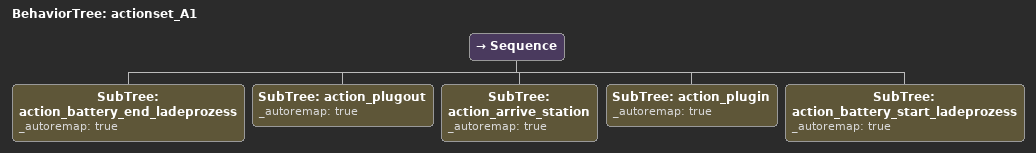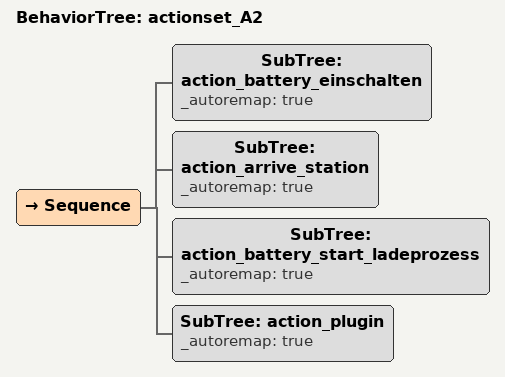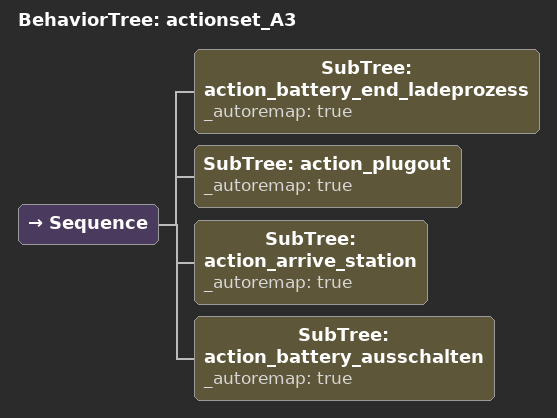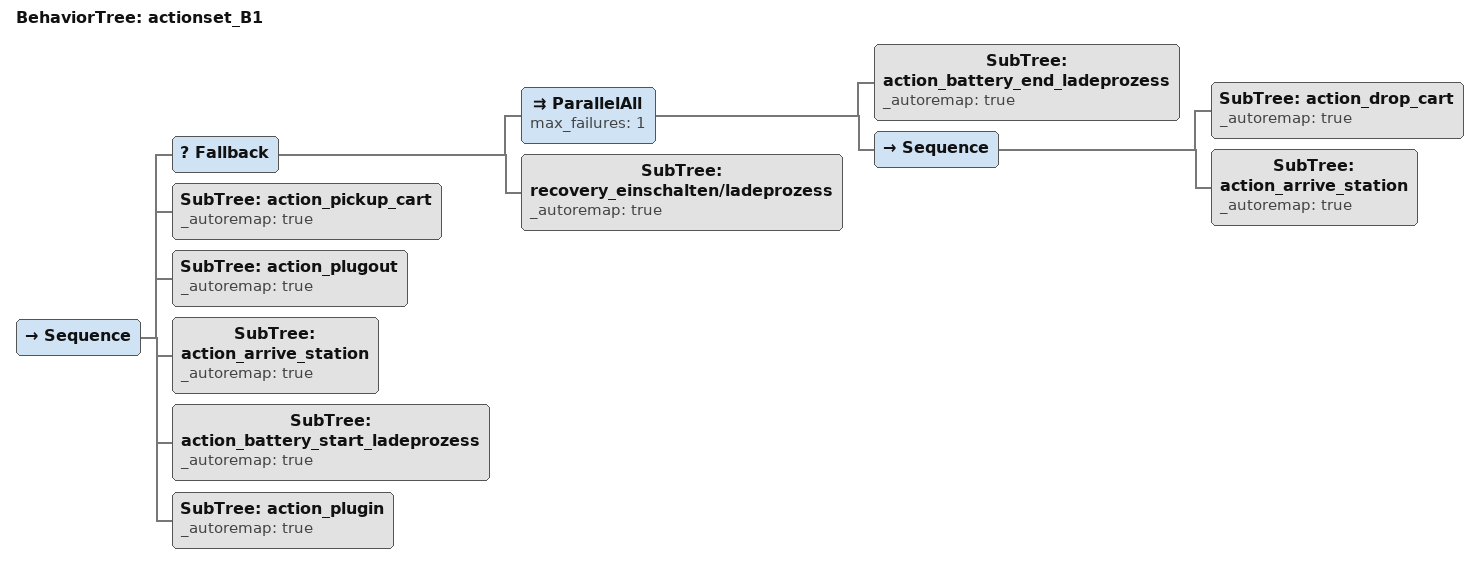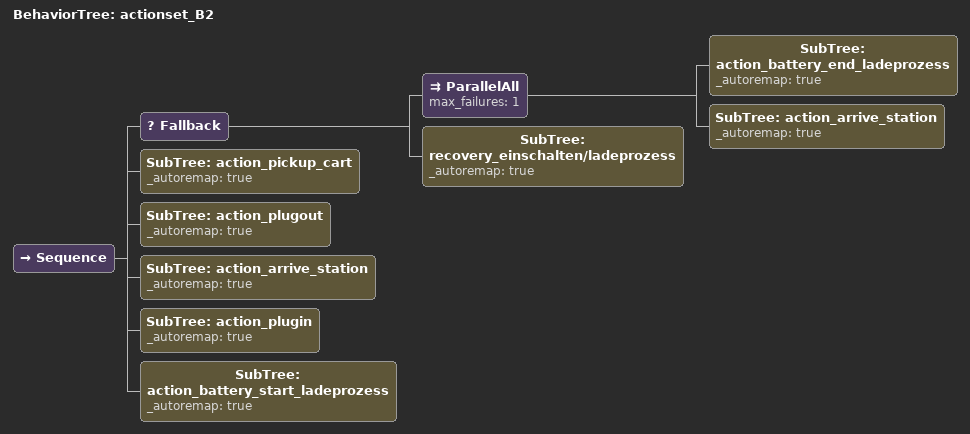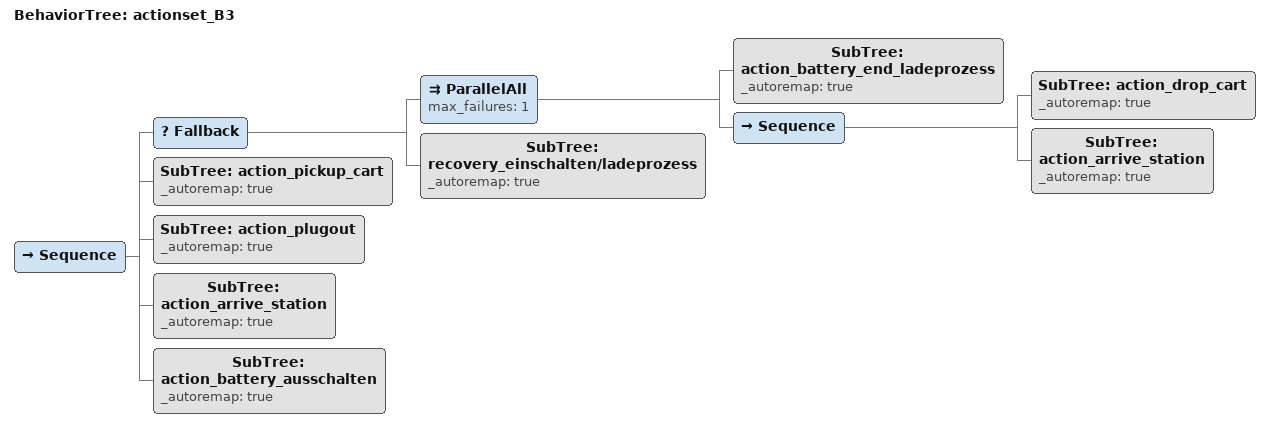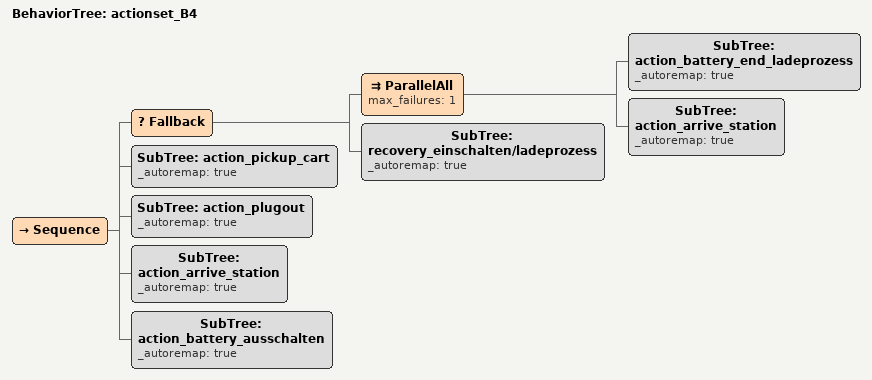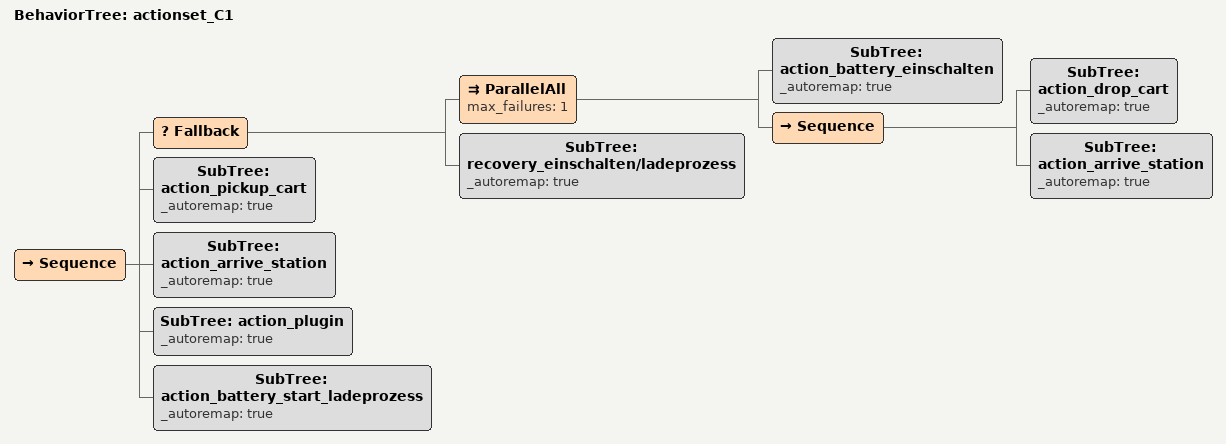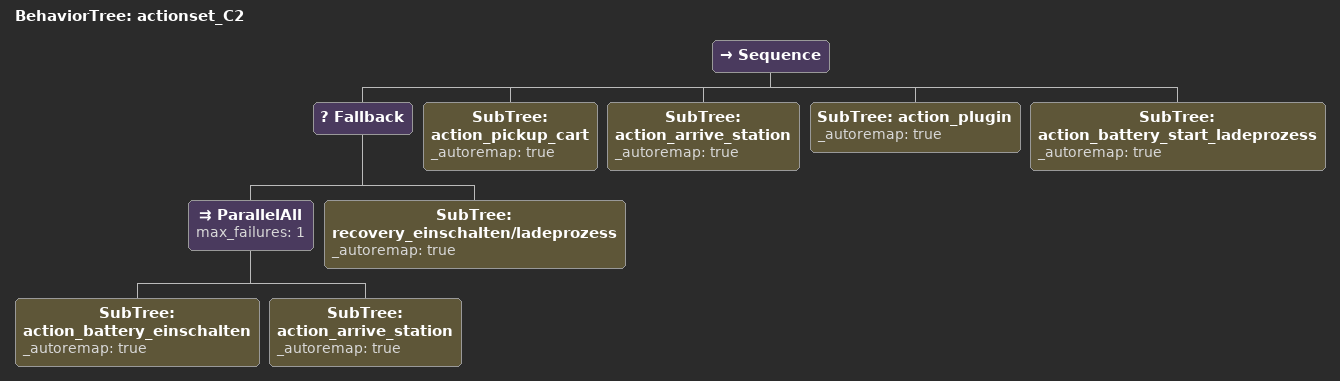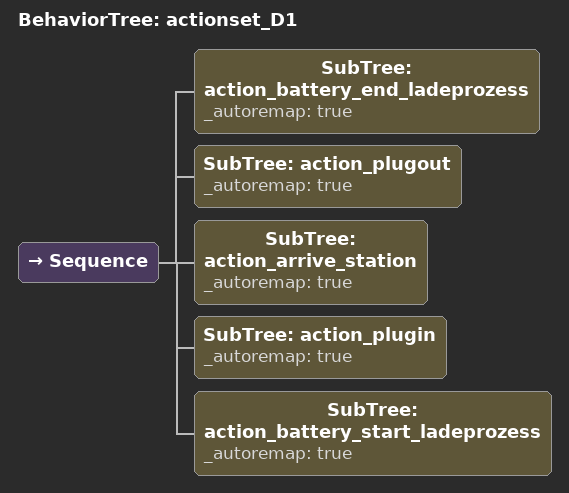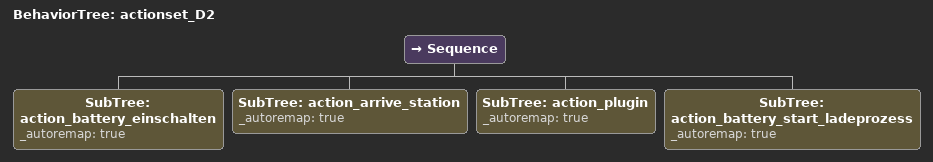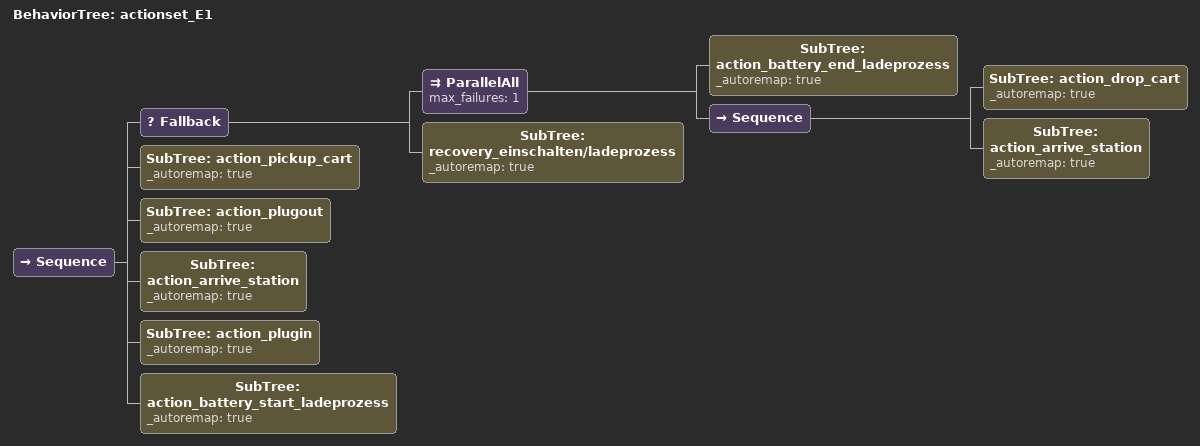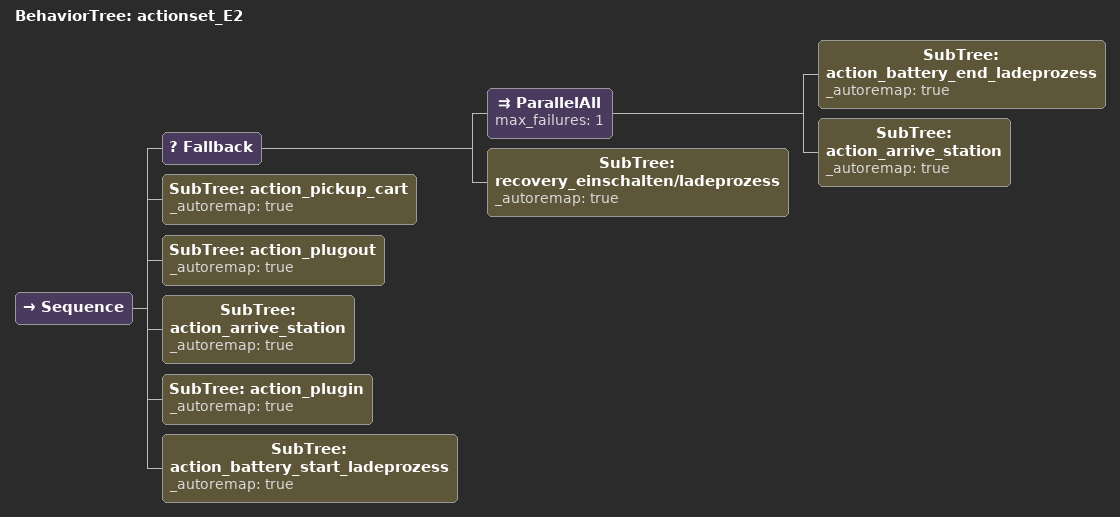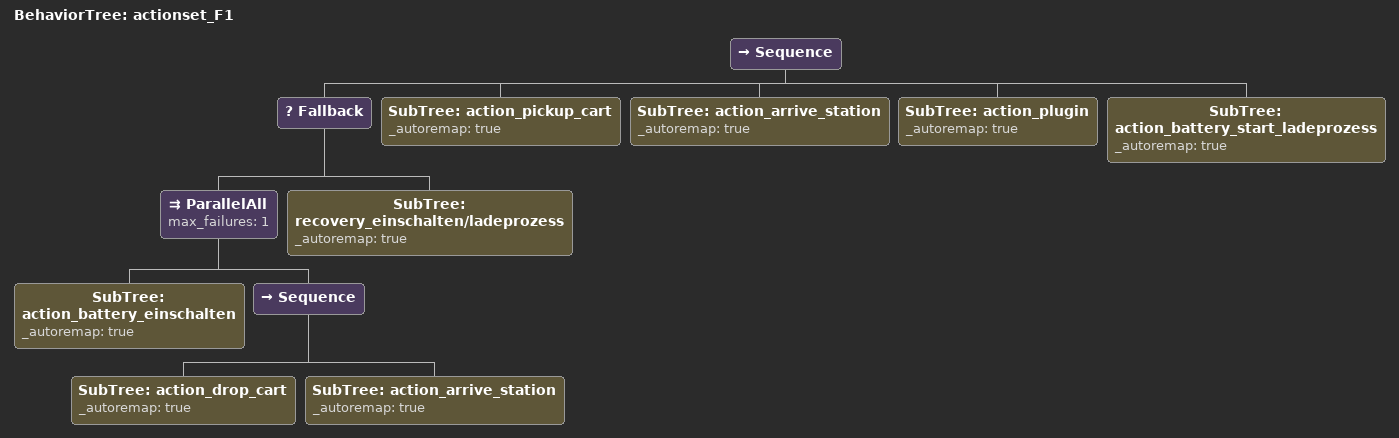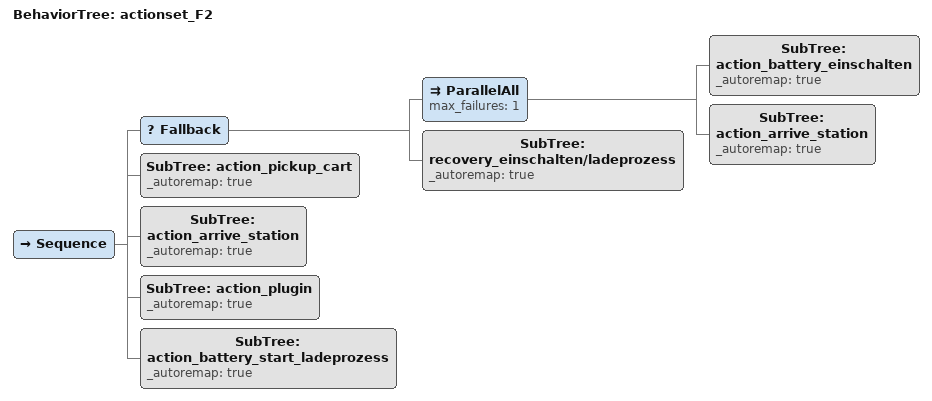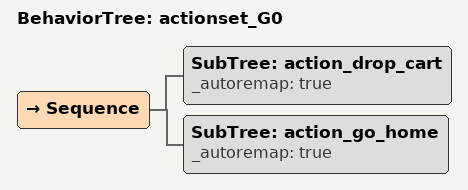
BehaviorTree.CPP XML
<root BTCPP_format="4">
  <BehaviorTree ID="actionset_A1">
    <Sequence>
      <SubTree ID="action_battery_end_ladeprozess"
               _autoremap="true"/>
      <SubTree ID="action_plugout"
               _autoremap="true"/>
      <SubTree ID="action_arrive_station"
               _autoremap="true"/>
      <SubTree ID="action_plugin"
               _autoremap="true"/>
      <SubTree ID="action_battery_start_ladeprozess"
               _autoremap="true"/>
    </Sequence>
  </BehaviorTree>

  <BehaviorTree ID="actionset_A2">
    <Sequence>
      <SubTree ID="action_battery_einschalten"
               _autoremap="true"/>
      <SubTree ID="action_arrive_station"
               _autoremap="true"/>
      <SubTree ID="action_battery_start_ladeprozess"
               _autoremap="true"/>
      <SubTree ID="action_plugin"
               _autoremap="true"/>
    </Sequence>
  </BehaviorTree>

  <BehaviorTree ID="actionset_A3">
    <Sequence>
      <SubTree ID="action_battery_end_ladeprozess"
               _autoremap="true"/>
      <SubTree ID="action_plugout"
               _autoremap="true"/>
      <SubTree ID="action_arrive_station"
               _autoremap="true"/>
      <SubTree ID="action_battery_ausschalten"
               _autoremap="true"/>
    </Sequence>
  </BehaviorTree>

  <BehaviorTree ID="actionset_B1">
    <Sequence>
      <Fallback>
        <ParallelAll max_failures="1">
          <SubTree ID="action_battery_end_ladeprozess"
                   _autoremap="true"/>
          <Sequence>
            <SubTree ID="action_drop_cart"
                     _autoremap="true"/>
            <SubTree ID="action_arrive_station"
                     _autoremap="true"/>
          </Sequence>
        </ParallelAll>
        <SubTree ID="recovery_einschalten/ladeprozess"
                 _autoremap="true"/>
      </Fallback>
      <SubTree ID="action_pickup_cart"
               _autoremap="true"/>
      <SubTree ID="action_plugout"
               _autoremap="true"/>
      <SubTree ID="action_arrive_station"
               _autoremap="true"/>
      <SubTree ID="action_battery_start_ladeprozess"
               _autoremap="true"/>
      <SubTree ID="action_plugin"
               _autoremap="true"/>
    </Sequence>
  </BehaviorTree>

  <BehaviorTree ID="actionset_B2">
    <Sequence>
      <Fallback>
        <ParallelAll max_failures="1">
          <SubTree ID="action_battery_end_ladeprozess"
                   _autoremap="true"/>
          <SubTree ID="action_arrive_station"
                   _autoremap="true"/>
        </ParallelAll>
        <SubTree ID="recovery_einschalten/ladeprozess"
                 _autoremap="true"/>
      </Fallback>
      <SubTree ID="action_pickup_cart"
               _autoremap="true"/>
      <SubTree ID="action_plugout"
               _autoremap="true"/>
      <SubTree ID="action_arrive_station"
               _autoremap="true"/>
      <SubTree ID="action_plugin"
               _autoremap="true"/>
      <SubTree ID="action_battery_start_ladeprozess"
               _autoremap="true"/>
    </Sequence>
  </BehaviorTree>

  <BehaviorTree ID="actionset_B3">
    <Sequence>
      <Fallback>
        <ParallelAll max_failures="1">
          <SubTree ID="action_battery_end_ladeprozess"
                   _autoremap="true"/>
          <Sequence>
            <SubTree ID="action_drop_cart"
                     _autoremap="true"/>
            <SubTree ID="action_arrive_station"
                     _autoremap="true"/>
          </Sequence>
        </ParallelAll>
        <SubTree ID="recovery_einschalten/ladeprozess"
                 _autoremap="true"/>
      </Fallback>
      <SubTree ID="action_pickup_cart"
               _autoremap="true"/>
      <SubTree ID="action_plugout"
               _autoremap="true"/>
      <SubTree ID="action_arrive_station"
               _autoremap="true"/>
      <SubTree ID="action_battery_ausschalten"
               _autoremap="true"/>
    </Sequence>
  </BehaviorTree>

  <BehaviorTree ID="actionset_B4">
    <Sequence>
      <Fallback>
        <ParallelAll max_failures="1">
          <SubTree ID="action_battery_end_ladeprozess"
                   _autoremap="true"/>
          <SubTree ID="action_arrive_station"
                   _autoremap="true"/>
        </ParallelAll>
        <SubTree ID="recovery_einschalten/ladeprozess"
                 _autoremap="true"/>
      </Fallback>
      <SubTree ID="action_pickup_cart"
               _autoremap="true"/>
      <SubTree ID="action_plugout"
               _autoremap="true"/>
      <SubTree ID="action_arrive_station"
               _autoremap="true"/>
      <SubTree ID="action_battery_ausschalten"
               _autoremap="true"/>
    </Sequence>
  </BehaviorTree>

  <BehaviorTree ID="actionset_C1">
    <Sequence>
      <Fallback>
        <ParallelAll max_failures="1">
          <SubTree ID="action_battery_einschalten"
                   _autoremap="true"/>
          <Sequence>
            <SubTree ID="action_drop_cart"
                     _autoremap="true"/>
            <SubTree ID="action_arrive_station"
                     _autoremap="true"/>
          </Sequence>
        </ParallelAll>
        <SubTree ID="recovery_einschalten/ladeprozess"
                 _autoremap="true"/>
      </Fallback>
      <SubTree ID="action_pickup_cart"
               _autoremap="true"/>
      <SubTree ID="action_arrive_station"
               _autoremap="true"/>
      <SubTree ID="action_plugin"
               _autoremap="true"/>
      <SubTree ID="action_battery_start_ladeprozess"
               _autoremap="true"/>
    </Sequence>
  </BehaviorTree>

  <BehaviorTree ID="actionset_C2">
    <Sequence>
      <Fallback>
        <ParallelAll max_failures="1">
          <SubTree ID="action_battery_einschalten"
                   _autoremap="true"/>
          <SubTree ID="action_arrive_station"
                   _autoremap="true"/>
        </ParallelAll>
        <SubTree ID="recovery_einschalten/ladeprozess"
                 _autoremap="true"/>
      </Fallback>
      <SubTree ID="action_pickup_cart"
               _autoremap="true"/>
      <SubTree ID="action_arrive_station"
               _autoremap="true"/>
      <SubTree ID="action_plugin"
               _autoremap="true"/>
      <SubTree ID="action_battery_start_ladeprozess"
               _autoremap="true"/>
    </Sequence>
  </BehaviorTree>

  <BehaviorTree ID="actionset_D1">
    <Sequence>
      <SubTree ID="action_battery_end_ladeprozess"
               _autoremap="true"/>
      <SubTree ID="action_plugout"
               _autoremap="true"/>
      <SubTree ID="action_arrive_station"
               _autoremap="true"/>
      <SubTree ID="action_plugin"
               _autoremap="true"/>
      <SubTree ID="action_battery_start_ladeprozess"
               _autoremap="true"/>
    </Sequence>
  </BehaviorTree>

  <BehaviorTree ID="actionset_D2">
    <Sequence>
      <SubTree ID="action_battery_einschalten"
               _autoremap="true"/>
      <SubTree ID="action_arrive_station"
               _autoremap="true"/>
      <SubTree ID="action_plugin"
               _autoremap="true"/>
      <SubTree ID="action_battery_start_ladeprozess"
               _autoremap="true"/>
    </Sequence>
  </BehaviorTree>

  <BehaviorTree ID="actionset_E1">
    <Sequence>
      <Fallback>
        <ParallelAll max_failures="1">
          <SubTree ID="action_battery_end_ladeprozess"
                   _autoremap="true"/>
          <Sequence>
            <SubTree ID="action_drop_cart"
                     _autoremap="true"/>
            <SubTree ID="action_arrive_station"
                     _autoremap="true"/>
          </Sequence>
        </ParallelAll>
        <SubTree ID="recovery_einschalten/ladeprozess"
                 _autoremap="true"/>
      </Fallback>
      <SubTree ID="action_pickup_cart"
               _autoremap="true"/>
      <SubTree ID="action_plugout"
               _autoremap="true"/>
      <SubTree ID="action_arrive_station"
               _autoremap="true"/>
      <SubTree ID="action_plugin"
               _autoremap="true"/>
      <SubTree ID="action_battery_start_ladeprozess"
               _autoremap="true"/>
    </Sequence>
  </BehaviorTree>

  <BehaviorTree ID="actionset_E2">
    <Sequence>
      <Fallback>
        <ParallelAll max_failures="1">
          <SubTree ID="action_battery_end_ladeprozess"
                   _autoremap="true"/>
          <SubTree ID="action_arrive_station"
                   _autoremap="true"/>
        </ParallelAll>
        <SubTree ID="recovery_einschalten/ladeprozess"
                 _autoremap="true"/>
      </Fallback>
      <SubTree ID="action_pickup_cart"
               _autoremap="true"/>
      <SubTree ID="action_plugout"
               _autoremap="true"/>
      <SubTree ID="action_arrive_station"
               _autoremap="true"/>
      <SubTree ID="action_plugin"
               _autoremap="true"/>
      <SubTree ID="action_battery_start_ladeprozess"
               _autoremap="true"/>
    </Sequence>
  </BehaviorTree>

  <BehaviorTree ID="actionset_F1">
    <Sequence>
      <Fallback>
        <ParallelAll max_failures="1">
          <SubTree ID="action_battery_einschalten"
                   _autoremap="true"/>
          <Sequence>
            <SubTree ID="action_drop_cart"
                     _autoremap="true"/>
            <SubTree ID="action_arrive_station"
                     _autoremap="true"/>
          </Sequence>
        </ParallelAll>
        <SubTree ID="recovery_einschalten/ladeprozess"
                 _autoremap="true"/>
      </Fallback>
      <SubTree ID="action_pickup_cart"
               _autoremap="true"/>
      <SubTree ID="action_arrive_station"
               _autoremap="true"/>
      <SubTree ID="action_plugin"
               _autoremap="true"/>
      <SubTree ID="action_battery_start_ladeprozess"
               _autoremap="true"/>
    </Sequence>
  </BehaviorTree>

  <BehaviorTree ID="actionset_F2">
    <Sequence>
      <Fallback>
        <ParallelAll max_failures="1">
          <SubTree ID="action_battery_einschalten"
                   _autoremap="true"/>
          <SubTree ID="action_arrive_station"
                   _autoremap="true"/>
        </ParallelAll>
        <SubTree ID="recovery_einschalten/ladeprozess"
                 _autoremap="true"/>
      </Fallback>
      <SubTree ID="action_pickup_cart"
               _autoremap="true"/>
      <SubTree ID="action_arrive_station"
               _autoremap="true"/>
      <SubTree ID="action_plugin"
               _autoremap="true"/>
      <SubTree ID="action_battery_start_ladeprozess"
               _autoremap="true"/>
    </Sequence>
  </BehaviorTree>

  <BehaviorTree ID="actionset_G0">
    <Sequence>
      <SubTree ID="action_drop_cart"
               _autoremap="true"/>
      <SubTree ID="action_go_home"
               _autoremap="true"/>
    </Sequence>
  </BehaviorTree>

</root>
